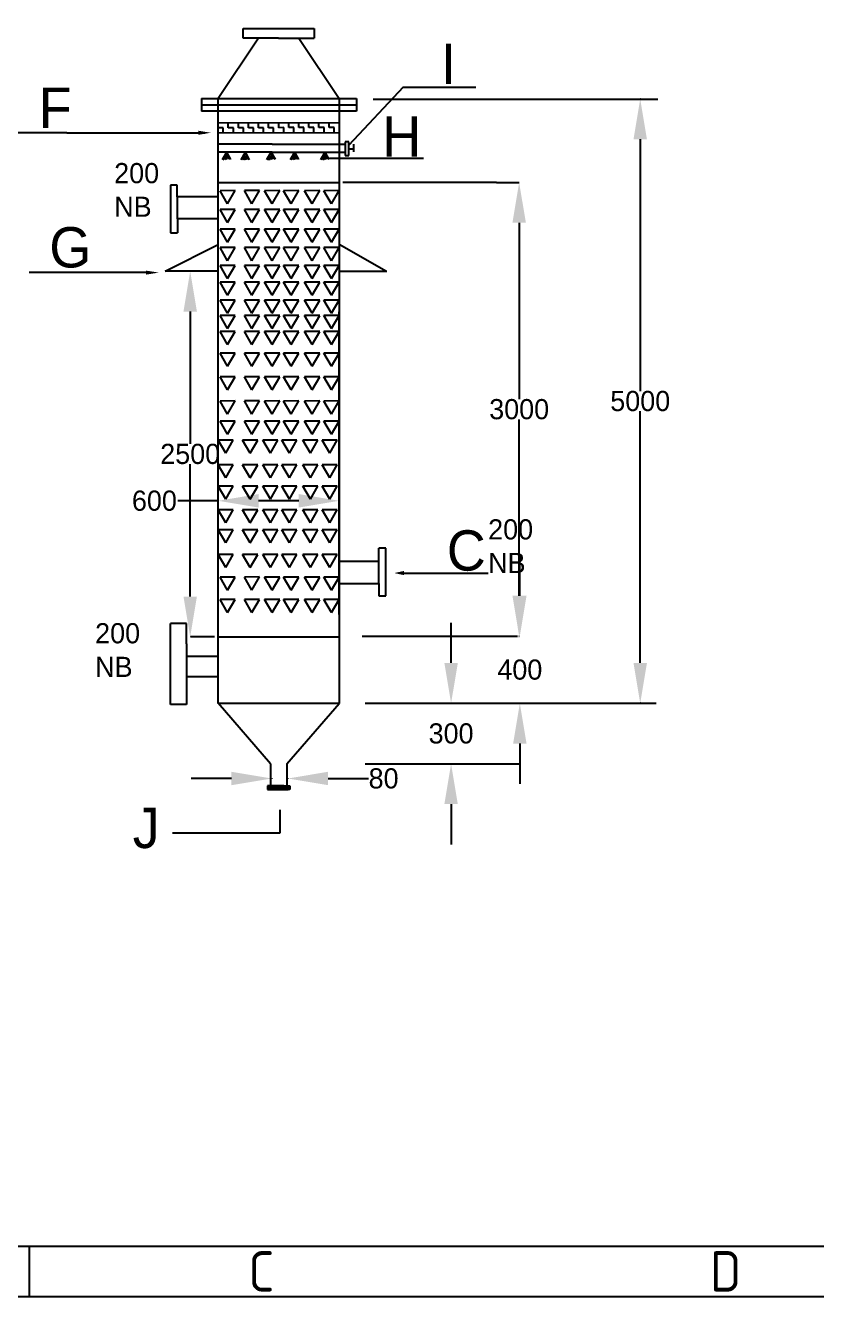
# Model space of a CAD drawing. Header units: inches. Extents: x -36349 to 130474, y -1458 to 49216.
# Drawn here: x 31808 to 35734, y 396 to 6702 of the extents above; entities that cross this region are included whole.
import ezdxf
from ezdxf.enums import TextEntityAlignment as Align

# ---------------------------------------------------------------- set-up
doc = ezdxf.new("R2010")
doc.units = ezdxf.units.IN
doc.header["$MEASUREMENT"] = 0
for name, color, linetype in [('BORDER', 7, 'Continuous'), ('EQTXT', 6, 'Continuous'), ('Layer1', 7, 'Continuous')]:
    doc.layers.add(name, color=color, linetype=linetype)
doc.styles.add('ISOCP', font='isocp.shx')
doc.dimstyles.get("Standard").update_dxf_attribs({"dimtxt": 80, "dimasz": 50, "dimexe": 0.18, "dimexo": 40, "dimgap": 0.09, "dimtad": 0, "dimtih": 1, "dimtoh": 1, "dimdec": 0, "dimzin": 0, "dimdsep": 46, "dimtxsty": 'Standard', "dimcen": 0.09, "dimclrd": 6, "dimclre": 6, "dimclrt": 5, "dimadec": 0, "dimazin": 0, "dimtfac": 1, "dimtdec": 0, "dimtofl": 0, "dimtmove": 0, "dimatfit": 3, "dimfxl": 1, "dimtolj": 1, "dimtzin": 0, "dimarcsym": 0})

# ---------------------------------------------------------------- blocks, each defined once
blk = doc.blocks.new('*D104')
at = {"layer": 'Defpoints', "color": 0, "linetype": 'ByBlock', "transparency": 16777216}
for p in [(32764.4, 4343.6), (32764.4, 4343.6), (33364.3, 4343.6)]:
    blk.add_point(p, dxfattribs=at)
at = {"layer": 'EQTXT', "color": 6, "lineweight": -2, "transparency": 16777216}
for p, q in [((32764.4, 4343.6), (32564.4, 4343.6)), ((32764.4, 4343.6), (32764.4, 4343.8)), ((33164.3, 4343.6), (32964.4, 4343.6)), ((33364.3, 4343.6), (33364.3, 4343.8))]:
    blk.add_line(p, q, dxfattribs=at)
at = {"layer": 'EQTXT', "color": 6, "linetype": 'ByBlock', "transparency": 16777216}
for points in [[(32964.4, 4376.9), (32964.4, 4310.3), (32764.4, 4343.6)], [(33164.3, 4376.9), (33164.3, 4310.3), (33364.3, 4343.6)]]:
    blk.add_solid(points, dxfattribs=at)
at = {"layer": 'EQTXT', "color": 7, "linetype": 'ByBlock', "transparency": 16777216, "insert": (32447.7, 4343.6), "char_height": 100, "attachment_point": 5}
blk.add_mtext('\\A1;600', dxfattribs=at)
blk = doc.blocks.new('*D106')
at = {"layer": 'Defpoints', "color": 0, "linetype": 'ByBlock', "transparency": 16777216}
for p in [(33769.6, 5922.9), (33769.6, 3672.3), (34257.8, 3672.3)]:
    blk.add_point(p, dxfattribs=at)
at = {"layer": 'EQTXT', "color": 6, "lineweight": -2, "transparency": 16777216}
for p, q in [((34256.8, 5922.9), (34258, 5922.9)), ((34257.8, 5722.9), (34257.8, 4847.7)), ((34257.8, 3872.3), (34257.8, 4747.5)), ((34256.8, 3672.3), (34258, 3672.3))]:
    blk.add_line(p, q, dxfattribs=at)
at = {"layer": 'EQTXT', "color": 6, "linetype": 'ByBlock', "transparency": 16777216}
for points in [[(34224.5, 5722.9), (34291.2, 5722.9), (34257.8, 5922.9)], [(34224.5, 3872.3), (34291.2, 3872.3), (34257.8, 3672.3)]]:
    blk.add_solid(points, dxfattribs=at)
at = {"layer": 'EQTXT', "color": 7, "linetype": 'ByBlock', "transparency": 16777216, "insert": (34257.8, 4797.6), "char_height": 100, "attachment_point": 5}
blk.add_mtext('\\A1;3000', dxfattribs=at)
blk = doc.blocks.new('*D110')
at = {"layer": 'Defpoints', "color": 0, "linetype": 'ByBlock', "transparency": 16777216}
for p in [(32626.1, 5482.6), (32625.3, 3668.6), (32626.1, 3668.6)]:
    blk.add_point(p, dxfattribs=at)
at = {"layer": 'EQTXT', "color": 6, "lineweight": -2, "transparency": 16777216}
for p, q in [((32625.3, 5482.6), (32625.1, 5482.6)), ((32625.3, 5282.6), (32625.3, 4625.7)), ((32625.3, 3868.6), (32625.3, 4525.5)), ((32625.3, 3668.6), (32625.1, 3668.6))]:
    blk.add_line(p, q, dxfattribs=at)
at = {"layer": 'EQTXT', "color": 6, "linetype": 'ByBlock', "transparency": 16777216}
for points in [[(32592, 5282.6), (32658.6, 5282.6), (32625.3, 5482.6)], [(32592, 3868.6), (32658.6, 3868.6), (32625.3, 3668.6)]]:
    blk.add_solid(points, dxfattribs=at)
at = {"layer": 'EQTXT', "color": 7, "linetype": 'ByBlock', "transparency": 16777216, "insert": (32625.3, 4575.6), "char_height": 100, "attachment_point": 5}
blk.add_mtext('\\A1;2500', dxfattribs=at)
blk = doc.blocks.new('*D111')
at = {"layer": 'Defpoints', "color": 0, "linetype": 'ByBlock', "transparency": 16777216}
for p in [(34249.4, 3672.3), (34249.4, 3339), (34261.2, 3339)]:
    blk.add_point(p, dxfattribs=at)
at = {"layer": 'EQTXT', "color": 6, "lineweight": -2, "transparency": 16777216}
for p, q in [((34261.2, 3872.3), (34261.2, 4072.3)), ((34261.2, 3672.3), (34261.4, 3672.3)), ((34261.2, 3339), (34261.4, 3339)), ((34261.2, 3139), (34261.2, 2939))]:
    blk.add_line(p, q, dxfattribs=at)
at = {"layer": 'EQTXT', "color": 6, "linetype": 'ByBlock', "transparency": 16777216}
for points in [[(34227.9, 3872.3), (34294.5, 3872.3), (34261.2, 3672.3)], [(34227.9, 3139), (34294.5, 3139), (34261.2, 3339)]]:
    blk.add_solid(points, dxfattribs=at)
at = {"layer": 'EQTXT', "color": 7, "linetype": 'ByBlock', "transparency": 16777216, "insert": (34261.2, 3505.6), "char_height": 100, "attachment_point": 5}
blk.add_mtext('\\A1;400', dxfattribs=at)
blk = doc.blocks.new('*D112')
at = {"layer": 'Defpoints', "color": 0, "linetype": 'ByBlock', "transparency": 16777216}
for p in [(34261.2, 3339), (33920, 3039), (34261.2, 3039)]:
    blk.add_point(p, dxfattribs=at)
at = {"layer": 'EQTXT', "color": 6, "lineweight": -2, "transparency": 16777216}
for p, q in [((33920, 3539), (33920, 3739)), ((33921, 3339), (33919.9, 3339)), ((33921, 3039), (33919.9, 3039)), ((33920, 2839), (33920, 2639))]:
    blk.add_line(p, q, dxfattribs=at)
at = {"layer": 'EQTXT', "color": 6, "linetype": 'ByBlock', "transparency": 16777216}
for points in [[(33886.7, 3539), (33953.4, 3539), (33920, 3339)], [(33886.7, 2839), (33953.4, 2839), (33920, 3039)]]:
    blk.add_solid(points, dxfattribs=at)
at = {"layer": 'EQTXT', "color": 7, "linetype": 'ByBlock', "transparency": 16777216, "insert": (33920, 3189), "char_height": 100, "attachment_point": 5}
blk.add_mtext('\\A1;300', dxfattribs=at)
blk = doc.blocks.new('*D113')
at = {"layer": 'Defpoints', "color": 0, "linetype": 'ByBlock', "transparency": 16777216}
for p in [(34945.7, 6337), (34858.6, 3339), (34945.7, 3339)]:
    blk.add_point(p, dxfattribs=at)
at = {"layer": 'EQTXT', "color": 6, "lineweight": -2, "transparency": 16777216}
for p, q in [((34859.6, 6337), (34858.4, 6337)), ((34858.6, 6137), (34858.6, 4888.1)), ((34858.6, 3539), (34858.6, 4787.9)), ((34859.6, 3339), (34858.4, 3339))]:
    blk.add_line(p, q, dxfattribs=at)
at = {"layer": 'EQTXT', "color": 6, "linetype": 'ByBlock', "transparency": 16777216}
for points in [[(34825.2, 6137), (34891.9, 6137), (34858.6, 6337)], [(34825.2, 3539), (34891.9, 3539), (34858.6, 3339)]]:
    blk.add_solid(points, dxfattribs=at)
at = {"layer": 'EQTXT', "color": 7, "linetype": 'ByBlock', "transparency": 16777216, "insert": (34858.6, 4838), "char_height": 100, "attachment_point": 5}
blk.add_mtext('\\A1;5000', dxfattribs=at)
blk = doc.blocks.new('*D117')
at = {"layer": 'Defpoints', "color": 0, "linetype": 'ByBlock', "transparency": 16777216}
for p in [(33030, 3039), (33110, 3038.7), (33110, 2965.9)]:
    blk.add_point(p, dxfattribs=at)
at = {"layer": 'EQTXT', "color": 6, "lineweight": -2, "transparency": 16777216}
for p, q in [((32830, 2965.9), (32630, 2965.9)), ((33030, 2966.9), (33030, 2965.7)), ((33110, 2966.9), (33110, 2965.7)), ((33310, 2965.9), (33510, 2965.9))]:
    blk.add_line(p, q, dxfattribs=at)
at = {"layer": 'EQTXT', "color": 6, "linetype": 'ByBlock', "transparency": 16777216}
for points in [[(32830, 2999.3), (32830, 2932.6), (33030, 2965.9)], [(33310, 2999.3), (33310, 2932.6), (33110, 2965.9)]]:
    blk.add_solid(points, dxfattribs=at)
at = {"layer": 'EQTXT', "color": 7, "linetype": 'ByBlock', "transparency": 16777216, "insert": (33585.1, 2965.9), "char_height": 100, "attachment_point": 5}
blk.add_mtext('\\A1;80', dxfattribs=at)

msp = doc.modelspace()

# ---------------------------------------------------------------- linework, layer by layer
at = {"color": 7, "linetype": 'ByBlock'}
for p, q in [((32964.3, 6638.8), (32764.3, 6338.8)), ((33064.3, 6638.8), (32964.3, 6638.8)), ((33064.3, 6638.8), (33164.3, 6638.8)), ((33164.3, 6638.8), (33364.3, 6338.8)), ((32764.4, 6288.8), (32764.3, 6338.8)), ((33364.4, 6338.8), (33364.4, 3338.8)), ((32764.4, 3338.8), (32764.4, 6288.8)), ((32764.4, 6219.2), (33364.4, 6220.3)), ((32789.5, 6194.2), (32764.5, 6194.2)), ((32789.5, 6169.2), (32789.5, 6194.2)), ((32814.5, 6194.3), (32814.4, 6219.3)), ((32839.5, 6194.3), (32814.5, 6194.3)), ((32839.5, 6169.3), (32839.5, 6194.3)), ((32864.5, 6194.4), (32864.4, 6219.4)), ((32889.5, 6194.4), (32864.5, 6194.4)), ((32889.5, 6169.4), (32889.5, 6194.4)), ((32914.5, 6194.5), (32914.4, 6219.5)), ((32939.5, 6194.5), (32914.5, 6194.5)), ((32939.5, 6169.5), (32939.5, 6194.5)), ((32964.5, 6194.5), (32964.4, 6219.5)), ((32989.5, 6194.6), (32964.5, 6194.5)), ((32989.5, 6169.6), (32989.5, 6194.6)), ((33014.5, 6194.6), (33014.4, 6219.6)), ((33039.5, 6194.7), (33014.5, 6194.6)), ((33039.5, 6169.7), (33039.5, 6194.7)), ((33064.5, 6194.7), (33064.4, 6219.7)), ((33089.5, 6194.8), (33064.5, 6194.7)), ((33089.5, 6169.8), (33089.5, 6194.8)), ((33114.5, 6194.8), (33114.4, 6219.8)), ((33139.5, 6194.9), (33114.5, 6194.8)), ((33139.5, 6169.9), (33139.5, 6194.9)), ((33164.5, 6194.9), (33164.4, 6219.9)), ((33189.5, 6195), (33164.5, 6194.9)), ((33189.5, 6170), (33189.5, 6195)), ((33214.5, 6195), (33214.4, 6220)), ((33239.5, 6195), (33214.5, 6195)), ((33239.5, 6170), (33239.5, 6195)), ((33264.5, 6195.1), (33264.4, 6220.1)), ((33289.5, 6195.1), (33264.5, 6195.1)), ((33289.5, 6170.1), (33289.5, 6195.1)), ((33314.5, 6195.2), (33314.4, 6220.2)), ((33339.5, 6195.2), (33314.5, 6195.2)), ((33339.5, 6170.2), (33339.5, 6195.2)), ((33364.4, 6204.6), (33364.4, 6204.6)), ((32764.5, 6169.2), (33364.5, 6170.3)), ((33412.8, 6123.9), (33394.8, 6123.9)), ((33394.8, 6123.9), (33394.8, 6112.5)), ((33412.8, 6057.4), (33412.8, 6123.9)), ((33032.8, 6112.5), (33394.8, 6112.5)), ((33032.8, 6073.5), (33394.1, 6073.5)), ((33394.8, 6112.5), (33394.8, 6057.4)), ((33394.8, 6057.4), (33412.8, 6057.4)), ((33412.8, 6090.6), (33435, 6090.6)), ((33435, 6112.8), (33435, 6075.4)), ((32848.4, 5882.3), (32773.4, 5882.1)), ((32931.7, 5817.4), (32969.1, 5882.4)), ((33069.7, 5882.3), (32994.7, 5882.1)), ((33032.3, 5817.2), (33069.7, 5882.3)), ((33268.2, 5882.3), (33193.2, 5882.1)), ((33230.8, 5817.2), (33268.2, 5882.3)), ((33326.9, 5817.2), (33364.3, 5882.3)), ((32848.4, 5789), (32773.4, 5788.9)), ((32931.7, 5724.1), (32969.1, 5789.1)), ((33069.7, 5789), (32994.7, 5788.9)), ((33032.3, 5724), (33069.7, 5789)), ((33268.2, 5789), (33193.2, 5788.9)), ((33230.8, 5724), (33268.2, 5789)), ((33326.9, 5724), (33364.3, 5789)), ((32848.4, 5691.6), (32773.4, 5691.4)), ((32931.7, 5626.7), (32969.1, 5691.7)), ((33069.7, 5691.6), (32994.7, 5691.4)), ((33032.3, 5626.5), (33069.7, 5691.6)), ((33268.2, 5691.6), (33193.2, 5691.4)), ((33230.8, 5626.5), (33268.2, 5691.6)), ((33326.9, 5626.5), (33364.3, 5691.6)), ((32848.4, 5599.7), (32773.4, 5599.6)), ((32931.7, 5534.8), (32969.1, 5599.8)), ((33069.7, 5599.7), (32994.7, 5599.6)), ((33032.3, 5534.7), (33069.7, 5599.7)), ((33268.2, 5599.7), (33193.2, 5599.6)), ((33230.8, 5534.7), (33268.2, 5599.7)), ((33326.9, 5534.7), (33364.3, 5599.7)), ((32848.4, 5511.6), (32773.4, 5511.4)), ((32931.7, 5446.7), (32969.1, 5511.7)), ((33069.7, 5511.6), (32994.7, 5511.4)), ((33032.3, 5446.5), (33069.7, 5511.6)), ((33268.2, 5511.6), (33193.2, 5511.4)), ((33230.8, 5446.5), (33268.2, 5511.6)), ((33326.9, 5446.5), (33364.3, 5511.6)), ((32848.4, 5428.3), (32773.4, 5428.1)), ((32931.7, 5363.4), (32969.1, 5428.4)), ((33069.7, 5428.3), (32994.7, 5428.1)), ((33032.3, 5363.2), (33069.7, 5428.3)), ((33268.2, 5428.3), (33193.2, 5428.1)), ((33230.8, 5363.2), (33268.2, 5428.3)), ((33326.9, 5363.2), (33364.3, 5428.3)), ((32848.4, 5339), (32773.4, 5338.8)), ((32931.7, 5274.1), (32969.1, 5339.1)), ((33069.7, 5339), (32994.7, 5338.8)), ((33032.3, 5273.9), (33069.7, 5339)), ((33268.2, 5339), (33193.2, 5338.8)), ((33230.8, 5273.9), (33268.2, 5339)), ((33326.9, 5273.9), (33364.3, 5339)), ((32848.4, 5263.5), (32773.4, 5263.3)), ((32931.7, 5198.6), (32969.1, 5263.6)), ((33069.7, 5263.5), (32994.7, 5263.3)), ((33032.3, 5198.5), (33069.7, 5263.5)), ((33268.2, 5263.5), (33193.2, 5263.3)), ((33230.8, 5198.5), (33268.2, 5263.5)), ((33326.9, 5198.5), (33364.3, 5263.5)), ((33364.3, 3780.3), (33364.3, 5280.3)), ((32848.4, 5183.8), (32773.4, 5183.7)), ((32931.7, 5118.9), (32969.1, 5183.9)), ((33069.7, 5183.8), (32994.7, 5183.7)), ((33032.3, 5118.8), (33069.7, 5183.8)), ((33268.2, 5183.8), (33193.2, 5183.7)), ((33230.8, 5118.8), (33268.2, 5183.8)), ((33326.9, 5118.8), (33364.3, 5183.8)), ((33364.3, 5147.2), (33364.3, 3647.2)), ((32848.4, 5076.4), (32773.4, 5076.3)), ((33069.7, 5076.4), (32994.7, 5076.3)), ((33032.3, 5011.4), (33069.7, 5076.4)), ((33126.6, 5011.4), (33089, 5076.3)), ((33268.2, 5076.4), (33193.2, 5076.3)), ((33230.8, 5011.4), (33268.2, 5076.4)), ((33364.3, 5076.4), (33289.3, 5076.3)), ((32848.4, 4958.6), (32773.4, 4958.4)), ((32811, 4893.5), (32773.4, 4958.4)), ((32811, 4893.5), (32848.4, 4958.6)), ((32969.1, 4958.7), (32894.1, 4958.6)), ((32931.7, 4893.7), (32894.1, 4958.6)), ((32931.7, 4893.7), (32969.1, 4958.7)), ((33069.7, 4958.6), (32994.7, 4958.4)), ((33032.3, 4893.5), (32994.7, 4958.4)), ((33032.3, 4893.5), (33069.7, 4958.6)), ((33164, 4958.6), (33089, 4958.4)), ((33126.6, 4893.5), (33089, 4958.4)), ((33126.6, 4893.5), (33164, 4958.6)), ((33268.2, 4958.6), (33193.2, 4958.4)), ((33230.8, 4893.5), (33193.2, 4958.4)), ((33230.8, 4893.5), (33268.2, 4958.6)), ((33364.3, 4958.6), (33289.3, 4958.4)), ((33326.9, 4893.5), (33289.3, 4958.4)), ((33326.9, 4893.5), (33364.3, 4958.6)), ((32848.4, 4838.8), (32773.4, 4838.7)), ((32848.4, 4739), (32773.4, 4738.8)), ((32839.4, 4644.7), (32764.4, 4644.6)), ((32802, 4579.7), (32764.4, 4644.6)), ((32802, 4579.7), (32839.4, 4644.7)), ((32960.2, 4644.9), (32885.2, 4644.7)), ((32922.8, 4579.8), (32885.2, 4644.7)), ((32922.8, 4579.8), (32960.2, 4644.9)), ((33060.8, 4644.7), (32985.8, 4644.6)), ((33023.4, 4579.7), (32985.8, 4644.6)), ((33023.4, 4579.7), (33060.8, 4644.7)), ((33155.1, 4644.7), (33080.1, 4644.6)), ((33117.7, 4579.7), (33080.1, 4644.6)), ((33117.7, 4579.7), (33155.1, 4644.7)), ((33259.3, 4644.7), (33184.3, 4644.6)), ((33221.9, 4579.7), (33184.3, 4644.6)), ((33221.9, 4579.7), (33259.3, 4644.7)), ((33355.4, 4644.7), (33280.4, 4644.6)), ((33318, 4579.7), (33280.4, 4644.6)), ((33318, 4579.7), (33355.4, 4644.7)), ((32839.4, 4522.3), (32764.4, 4522.2)), ((32802, 4457.3), (32764.4, 4522.2)), ((32802, 4457.3), (32839.4, 4522.3)), ((32960.2, 4522.4), (32885.2, 4522.3)), ((32922.8, 4457.4), (32885.2, 4522.3)), ((32922.8, 4457.4), (32960.2, 4522.4)), ((33060.8, 4522.3), (32985.8, 4522.2)), ((33023.4, 4457.3), (32985.8, 4522.2)), ((33023.4, 4457.3), (33060.8, 4522.3)), ((33155.1, 4522.3), (33080.1, 4522.2)), ((33117.7, 4457.3), (33080.1, 4522.2)), ((33117.7, 4457.3), (33155.1, 4522.3)), ((33259.3, 4522.3), (33184.3, 4522.2)), ((33221.9, 4457.3), (33184.3, 4522.2)), ((33221.9, 4457.3), (33259.3, 4522.3)), ((33355.4, 4522.3), (33280.4, 4522.2)), ((33318, 4457.3), (33280.4, 4522.2)), ((33318, 4457.3), (33355.4, 4522.3)), ((32839.4, 4416.7), (32764.4, 4416.6)), ((32802, 4351.7), (32764.4, 4416.6)), ((32802, 4351.7), (32839.4, 4416.7)), ((32960.2, 4416.9), (32885.2, 4416.7)), ((32922.8, 4351.9), (32885.2, 4416.7)), ((32922.8, 4351.9), (32960.2, 4416.9)), ((33060.8, 4416.7), (32985.8, 4416.6)), ((33023.4, 4351.7), (32985.8, 4416.6)), ((33023.4, 4351.7), (33060.8, 4416.7)), ((33155.1, 4416.7), (33080.1, 4416.6)), ((33117.7, 4351.7), (33080.1, 4416.6)), ((33117.7, 4351.7), (33155.1, 4416.7)), ((33259.3, 4416.7), (33184.3, 4416.6)), ((33221.9, 4351.7), (33184.3, 4416.6)), ((33221.9, 4351.7), (33259.3, 4416.7)), ((33355.4, 4416.7), (33280.4, 4416.6)), ((33318, 4351.7), (33280.4, 4416.6)), ((33318, 4351.7), (33355.4, 4416.7)), ((32839.4, 4299.2), (32764.4, 4299.1)), ((32802, 4234.2), (32764.4, 4299.1)), ((32802, 4234.2), (32839.4, 4299.2)), ((32960.2, 4299.3), (32885.2, 4299.2)), ((32922.8, 4234.3), (32885.2, 4299.2)), ((32922.8, 4234.3), (32960.2, 4299.3)), ((33060.8, 4299.2), (32985.8, 4299.1)), ((33023.4, 4234.2), (32985.8, 4299.1)), ((33023.4, 4234.2), (33060.8, 4299.2)), ((33155.1, 4299.2), (33080.1, 4299.1)), ((33117.7, 4234.2), (33080.1, 4299.1)), ((33117.7, 4234.2), (33155.1, 4299.2)), ((33259.3, 4299.2), (33184.3, 4299.1)), ((33221.9, 4234.2), (33184.3, 4299.1)), ((33221.9, 4234.2), (33259.3, 4299.2)), ((33355.4, 4299.2), (33280.4, 4299.1)), ((33318, 4234.2), (33280.4, 4299.1)), ((33318, 4234.2), (33355.4, 4299.2)), ((32839.4, 4199.5), (32764.4, 4199.4)), ((32802, 4134.5), (32764.4, 4199.4)), ((32802, 4134.5), (32839.4, 4199.5)), ((32960.2, 4199.7), (32885.2, 4199.5)), ((32922.8, 4134.6), (32885.2, 4199.5)), ((32922.8, 4134.6), (32960.2, 4199.7)), ((33060.8, 4199.5), (32985.8, 4199.4)), ((33023.4, 4134.5), (32985.8, 4199.4)), ((33023.4, 4134.5), (33060.8, 4199.5)), ((33155.1, 4199.5), (33080.1, 4199.4)), ((33117.7, 4134.5), (33080.1, 4199.4)), ((33117.7, 4134.5), (33155.1, 4199.5)), ((33259.3, 4199.5), (33184.3, 4199.4)), ((33221.9, 4134.5), (33184.3, 4199.4)), ((33221.9, 4134.5), (33259.3, 4199.5)), ((33355.4, 4199.5), (33280.4, 4199.4)), ((33318, 4134.5), (33280.4, 4199.4)), ((33318, 4134.5), (33355.4, 4199.5)), ((32839.4, 4077.7), (32764.4, 4077.6)), ((32802, 4012.7), (32764.4, 4077.6)), ((32802, 4012.7), (32839.4, 4077.7)), ((32960.2, 4077.8), (32885.2, 4077.7)), ((32922.8, 4012.8), (32885.2, 4077.7)), ((32922.8, 4012.8), (32960.2, 4077.8)), ((33060.8, 4077.7), (32985.8, 4077.6)), ((33023.4, 4012.7), (32985.8, 4077.6)), ((33023.4, 4012.7), (33060.8, 4077.7)), ((33155.1, 4077.7), (33080.1, 4077.6)), ((33117.7, 4012.7), (33080.1, 4077.6)), ((33117.7, 4012.7), (33155.1, 4077.7)), ((33259.3, 4077.7), (33184.3, 4077.6)), ((33221.9, 4012.7), (33184.3, 4077.6)), ((33221.9, 4012.7), (33259.3, 4077.7)), ((33355.4, 4077.7), (33280.4, 4077.6)), ((33318, 4012.7), (33280.4, 4077.6)), ((33318, 4012.7), (33355.4, 4077.7)), ((32848.4, 3965.5), (32773.4, 3965.3)), ((32848.4, 3854.5), (32773.4, 3854.4)), ((33364.3, 3338.8), (32764.4, 3338.8))]:
    msp.add_line(p, q, dxfattribs=at)
for p, q in [((32785.6, 6036.5), (32806.4, 6073.6)), ((32797.1, 6050), (32799.7, 6054.8)), ((32799.8, 6056), (32802.3, 6060.8)), ((32802.8, 6054.1), (32805.4, 6058.9)), ((32803.7, 6062), (32806.3, 6066.8)), ((32827.2, 6036.5), (32806.4, 6073.6)), ((32811.1, 6062), (32808, 6066.8)), ((32811.4, 6053.3), (32808.3, 6058.1)), ((32813.7, 6053.3), (32810.6, 6058.1)), ((32815.1, 6055.4), (32812, 6060.2)), ((32878.4, 6035.4), (32899.2, 6072.5)), ((32892.6, 6054.9), (32895.1, 6059.7)), ((32895.6, 6053), (32898.2, 6057.8)), ((32896.5, 6060.9), (32899.1, 6065.7)), ((32920, 6035.4), (32899.2, 6072.5)), ((32903.9, 6060.9), (32900.8, 6065.7)), ((32904.2, 6052.2), (32901.1, 6057)), ((32906.5, 6052.2), (32903.4, 6057)), ((32907.9, 6054.3), (32904.8, 6059.1)), ((33006.4, 6036.5), (33027.2, 6073.6)), ((33017.9, 6050), (33020.4, 6054.8)), ((33020.5, 6056), (33023.1, 6060.8)), ((33023.6, 6054.1), (33026.1, 6058.9)), ((33024.5, 6062), (33027.1, 6066.8)), ((33048, 6036.5), (33027.2, 6073.6)), ((33031.9, 6062), (33028.8, 6066.8)), ((33032.2, 6053.3), (33029.1, 6058.1)), ((33034.5, 6053.3), (33031.4, 6058.1)), ((33035.9, 6055.4), (33032.8, 6060.2)), ((33123.3, 6036.5), (33144.1, 6073.6)), ((33134.8, 6050), (33137.4, 6054.8)), ((33137.5, 6056), (33140.1, 6060.8)), ((33140.5, 6054.1), (33143.1, 6058.9)), ((33141.4, 6062), (33144, 6066.8)), ((33165, 6036.5), (33144.1, 6073.6)), ((33148.8, 6062), (33145.7, 6066.8)), ((33149.1, 6053.3), (33146, 6058.1)), ((33151.4, 6053.3), (33148.3, 6058.1)), ((33152.9, 6055.4), (33149.8, 6060.2)), ((33274.1, 6036.5), (33295, 6073.6)), ((33285.6, 6050), (33288.2, 6054.8)), ((33288.3, 6056), (33290.9, 6060.8)), ((33291.3, 6054.1), (33293.9, 6058.9)), ((33292.3, 6062), (33294.8, 6066.8)), ((33315.8, 6036.5), (33295, 6073.6)), ((33299.6, 6062), (33296.5, 6066.8)), ((33299.9, 6053.3), (33296.8, 6058.1)), ((33302.3, 6053.3), (33299.2, 6058.1)), ((33303.7, 6055.4), (33300.6, 6060.2)), ((32788.1, 6035.9), (32790.7, 6040.7)), ((32792.8, 6043.3), (32795.3, 6048.1)), ((32794.5, 6038.4), (32797.1, 6043.2)), ((32796.6, 6035.9), (32799.2, 6040.7)), ((32799.5, 6047.8), (32802.1, 6052.6)), ((32799.5, 6041.3), (32802.1, 6046.1)), ((32800.6, 6038.4), (32803.2, 6043.2)), ((32803, 6047.8), (32805.6, 6052.6)), ((32803.7, 6044), (32806.3, 6048.8)), ((32803.7, 6038.4), (32806.3, 6043.2)), ((32812.9, 6038.4), (32809.8, 6043.2)), ((32813.7, 6045), (32810.6, 6049.7)), ((32815.1, 6047.4), (32812, 6052.2)), ((32817.4, 6038.4), (32814.3, 6043.2)), ((32819.5, 6040.1), (32816.4, 6044.9)), ((32820.2, 6045.8), (32817.1, 6050.6)), ((32824.3, 6039.1), (32821.2, 6043.9)), ((32880.9, 6034.8), (32883.5, 6039.6)), ((32885.6, 6042.2), (32888.2, 6047)), ((32887.3, 6037.3), (32889.9, 6042.1)), ((32889.4, 6034.8), (32892, 6039.6)), ((32889.9, 6048.9), (32892.5, 6053.7)), ((32892.3, 6046.7), (32894.9, 6051.5)), ((32892.3, 6040.2), (32894.9, 6045)), ((32893.4, 6037.3), (32896, 6042.1)), ((32895.8, 6046.7), (32898.4, 6051.5)), ((32896.5, 6042.9), (32899.1, 6047.7)), ((32896.5, 6037.3), (32899.1, 6042.1)), ((32905.7, 6037.3), (32902.6, 6042.1)), ((32906.5, 6043.8), (32903.4, 6048.6)), ((32907.9, 6046.3), (32904.8, 6051.1)), ((32910.2, 6037.3), (32907.1, 6042.1)), ((32912.3, 6039), (32909.2, 6043.8)), ((32913, 6044.7), (32909.9, 6049.5)), ((32917.1, 6038), (32914, 6042.8)), ((33008.9, 6035.9), (33011.5, 6040.7)), ((33013.6, 6043.3), (33016.1, 6048.1)), ((33015.3, 6038.4), (33017.9, 6043.2)), ((33017.4, 6035.9), (33020, 6040.7)), ((33020.3, 6047.8), (33022.9, 6052.6)), ((33020.3, 6041.3), (33022.9, 6046.1)), ((33021.4, 6038.4), (33024, 6043.2)), ((33023.8, 6047.8), (33026.4, 6052.6)), ((33024.5, 6044), (33027.1, 6048.8)), ((33024.5, 6038.4), (33027.1, 6043.2)), ((33033.6, 6038.4), (33030.5, 6043.2)), ((33034.5, 6045), (33031.4, 6049.7)), ((33035.9, 6047.4), (33032.8, 6052.2)), ((33038.2, 6038.4), (33035.1, 6043.2)), ((33040.3, 6040.1), (33037.2, 6044.9)), ((33040.9, 6045.8), (33037.8, 6050.6)), ((33045.1, 6039.1), (33042, 6043.9)), ((33125.9, 6035.9), (33128.4, 6040.7)), ((33130.5, 6043.3), (33133.1, 6048.1)), ((33132.2, 6038.4), (33134.8, 6043.2)), ((33134.4, 6035.9), (33136.9, 6040.7)), ((33137.2, 6047.8), (33139.8, 6052.6)), ((33137.2, 6041.3), (33139.8, 6046.1)), ((33138.4, 6038.4), (33140.9, 6043.2)), ((33140.8, 6047.8), (33143.3, 6052.6)), ((33141.4, 6044), (33144, 6048.8)), ((33141.4, 6038.4), (33144, 6043.2)), ((33150.6, 6038.4), (33147.5, 6043.2)), ((33151.4, 6045), (33148.3, 6049.7)), ((33152.8, 6047.4), (33149.7, 6052.2)), ((33155.1, 6038.4), (33152, 6043.2)), ((33157.3, 6040.1), (33154.2, 6044.9)), ((33157.9, 6045.8), (33154.8, 6050.6)), ((33162, 6039.1), (33158.9, 6043.9)), ((33276.7, 6035.9), (33279.3, 6040.7)), ((33281.3, 6043.3), (33283.9, 6048.1)), ((33283, 6038.4), (33285.6, 6043.2)), ((33285.2, 6035.9), (33287.8, 6040.7)), ((33288.1, 6047.8), (33290.6, 6052.6)), ((33288.1, 6041.3), (33290.6, 6046.1)), ((33289.2, 6038.4), (33291.8, 6043.2)), ((33291.6, 6047.8), (33294.2, 6052.6)), ((33292.3, 6044), (33294.8, 6048.8)), ((33292.3, 6038.4), (33294.8, 6043.2)), ((33301.4, 6038.4), (33298.3, 6043.2)), ((33302.3, 6045), (33299.2, 6049.7)), ((33303.6, 6047.4), (33300.5, 6052.2)), ((33306, 6038.4), (33302.9, 6043.2)), ((33308.1, 6040.1), (33305, 6044.9)), ((33308.7, 6045.8), (33305.6, 6050.6)), ((33312.8, 6039.1), (33309.7, 6043.9))]:
    msp.add_line(p, q)
at = {"layer": 'BORDER', "color": 0}
msp.add_line((31826, 646.2), (31826, 395.7), dxfattribs=at)
for points in [[(41319.5, 395.7), (41319.5, 10415.2), (26941.5, 10415.2), (26941.5, 395.7)], [(41069, 646.2), (41069, 10164.7), (27192, 10164.7), (27192, 646.2)]]:
    msp.add_lwpolyline(points, close=True, dxfattribs=at)
at = {"layer": 'EQTXT', "color": 7, "linetype": 'ByBlock'}
for p, q in [((32888.2, 6638.8), (32888.2, 6686.5)), ((32888.2, 6686.5), (33240.6, 6686.5)), ((33240.6, 6686.5), (33240.6, 6638.8)), ((32964.3, 6638.8), (32888.2, 6638.8)), ((33164.3, 6638.8), (33240.6, 6638.8)), ((33682.7, 6394.9), (33412.8, 6108.2)), ((33682.7, 6394.9), (34043.2, 6394.9)), ((32681.3, 6338.8), (33451, 6338.8)), ((32681.3, 6338.8), (32681.3, 6277.4)), ((32681.9, 6308.1), (33451, 6308.1)), ((33364.4, 6338.8), (33364.4, 6277.4)), ((33451, 6338.8), (33451, 6277.4)), ((33533.9, 6337), (34945.7, 6337)), ((33451, 6277.4), (32681.9, 6277.4)), ((32012.4, 6169.5), (31568.1, 6169.5)), ((32012.4, 6169.5), (32697.3, 6169.5)), ((33032.8, 6112.5), (32764.4, 6112.5)), ((33032.8, 6073.5), (32764.4, 6073.5)), ((33316.9, 6043.8), (33782.7, 6043.8)), ((32561.3, 5909.4), (32527.3, 5909.4)), ((32527.3, 5909.4), (32527.3, 5672.3)), ((32561.3, 5851.1), (32561.3, 5909.4)), ((32764.4, 5922.7), (33364.4, 5922.7)), ((34145.7, 5922.9), (33383.4, 5922.9)), ((34145.7, 5922.9), (34258, 5922.9)), ((32764.4, 5851.1), (32561.3, 5851.1)), ((32561.3, 5851.1), (32561.3, 5742.1)), ((32764.4, 5742.1), (32562.9, 5742.1)), ((32562.9, 5742.1), (32562.9, 5672.9)), ((32501.4, 5482.6), (32764.4, 5614.6)), ((32527.3, 5672.3), (32562.9, 5672.3)), ((33364.3, 5616.5), (33600.1, 5482.6)), ((32405.5, 5475.7), (31826.4, 5475.7)), ((32764.4, 5482.6), (32501.4, 5482.6)), ((33364.3, 5482.6), (33600.9, 5482.6)), ((33596.2, 4108), (33562.2, 4108)), ((33562.2, 4105.4), (33562.2, 4108)), ((33562.2, 4042.3), (33562.2, 4105.4)), ((33596.2, 3871.5), (33596.2, 4108)), ((33562.2, 4042.3), (33364.4, 4042.3)), ((33562.2, 3933.3), (33562.2, 4042.3)), ((33684.6, 3985.2), (34101.8, 3985.2)), ((33686.7, 3985.2), (34103.9, 3985.2)), ((33364.4, 3933.3), (33562.2, 3933.3)), ((33562.2, 3933.3), (33562.2, 3871.5)), ((33562.2, 3871.5), (33596.2, 3871.5)), ((32527, 3332.8), (32527, 3734.7)), ((32607.5, 3734.7), (32527, 3734.7)), ((32607.5, 3634.8), (32607.5, 3734.7)), ((32746.5, 3668.6), (32626.1, 3668.6)), ((32764.4, 3669), (33364.3, 3669)), ((33478.8, 3672.3), (34243.9, 3672.3)), ((33484.3, 3672.3), (34249.4, 3672.3)), ((32607.5, 3634.8), (32607.5, 3434.8)), ((32764.4, 3570.6), (32607.5, 3570.6)), ((32764.4, 3469.9), (32607.5, 3469.9)), ((32607.5, 3434.8), (32607.5, 3332.8)), ((32607.5, 3332.8), (32527, 3332.8)), ((33024.4, 3039), (32764.3, 3338.9)), ((33104.4, 3039), (33364.3, 3338.8)), ((33493.6, 3339), (34261.2, 3339)), ((34261.2, 3339), (34937.1, 3339)), ((33024.4, 3039), (33024.4, 2928.8)), ((33104.4, 3039), (33104.4, 2928.8)), ((33493.6, 3039), (34261.2, 3039)), ((33017.5, 2928.8), (33009.2, 2928.8)), ((33009.2, 2928.8), (33009.2, 2911.3)), ((33017.5, 2920), (33009.2, 2920.1)), ((33009.2, 2911.3), (33017.5, 2911.2)), ((33039.4, 2928.8), (33017.5, 2928.8)), ((33119.9, 2920), (33017.5, 2920)), ((33017.5, 2911.2), (33110.7, 2911.2)), ((33089.4, 2928.8), (33039.4, 2928.8)), ((33089.4, 2928.8), (33110.4, 2928.8)), ((33110.4, 2928.8), (33119.9, 2928.8)), ((33119.9, 2911.2), (33110.7, 2911.2)), ((33119.9, 2928.8), (33119.9, 2911.2)), ((33071.1, 2695.6), (33071.1, 2810.7)), ((32537.4, 2695.6), (33071.1, 2695.6))]:
    msp.add_line(p, q, dxfattribs=at)
for points in [[(32666.4, 6169.5, 20, 0, 0), (32728.2, 6169.5, 0, 0, 0)], [(32405.5, 5475.7, 20, 0, 0), (32470, 5475.7, 0, 0, 0)], [(33684.6, 3985.2, 20, 0, 0), (33638.1, 3985.2, 0, 0, 0)], [(33686.7, 3985.2, 20, 0, 0), (33640.2, 3985.2, 0, 0, 0)]]:
    msp.add_lwpolyline(points, format="xyseb", dxfattribs=at)
at = {"layer": 'Layer1', "color": 7, "linetype": 'ByBlock'}
for p, q in [((32811, 5817.2), (32773.4, 5882.1)), ((32811, 5817.2), (32848.4, 5882.3)), ((32969.1, 5882.4), (32894.1, 5882.3)), ((32931.7, 5817.4), (32894.1, 5882.3)), ((33032.3, 5817.2), (32994.7, 5882.1)), ((33164, 5882.3), (33089, 5882.1)), ((33126.6, 5817.2), (33089, 5882.1)), ((33126.6, 5817.2), (33164, 5882.3)), ((33230.8, 5817.2), (33193.2, 5882.1)), ((33364.3, 5882.3), (33289.3, 5882.1)), ((33326.9, 5817.2), (33289.3, 5882.1)), ((32811, 5724), (32773.4, 5788.9)), ((32811, 5724), (32848.4, 5789)), ((32969.1, 5789.1), (32894.1, 5789)), ((32931.7, 5724.1), (32894.1, 5789)), ((33032.3, 5724), (32994.7, 5788.9)), ((33164, 5789), (33089, 5788.9)), ((33126.6, 5724), (33089, 5788.9)), ((33126.6, 5724), (33164, 5789)), ((33230.8, 5724), (33193.2, 5788.9)), ((33364.3, 5789), (33289.3, 5788.9)), ((33326.9, 5724), (33289.3, 5788.9)), ((32811, 5626.5), (32773.4, 5691.4)), ((32811, 5626.5), (32848.4, 5691.6)), ((32969.1, 5691.7), (32894.1, 5691.6)), ((32931.7, 5626.7), (32894.1, 5691.6)), ((33032.3, 5626.5), (32994.7, 5691.4)), ((33164, 5691.6), (33089, 5691.4)), ((33126.6, 5626.5), (33089, 5691.4)), ((33126.6, 5626.5), (33164, 5691.6)), ((33230.8, 5626.5), (33193.2, 5691.4)), ((33364.3, 5691.6), (33289.3, 5691.4)), ((33326.9, 5626.5), (33289.3, 5691.4)), ((32811, 5534.7), (32773.4, 5599.6)), ((32811, 5534.7), (32848.4, 5599.7)), ((32969.1, 5599.8), (32894.1, 5599.7)), ((32931.7, 5534.8), (32894.1, 5599.7)), ((33032.3, 5534.7), (32994.7, 5599.6)), ((33164, 5599.7), (33089, 5599.6)), ((33126.6, 5534.7), (33089, 5599.6)), ((33126.6, 5534.7), (33164, 5599.7)), ((33230.8, 5534.7), (33193.2, 5599.6)), ((33364.3, 5599.7), (33289.3, 5599.6)), ((33326.9, 5534.7), (33289.3, 5599.6)), ((32811, 5446.5), (32773.4, 5511.4)), ((32811, 5446.5), (32848.4, 5511.6)), ((32969.1, 5511.7), (32894.1, 5511.6)), ((32931.7, 5446.7), (32894.1, 5511.6)), ((33032.3, 5446.5), (32994.7, 5511.4)), ((33164, 5511.6), (33089, 5511.4)), ((33126.6, 5446.5), (33089, 5511.4)), ((33126.6, 5446.5), (33164, 5511.6)), ((33230.8, 5446.5), (33193.2, 5511.4)), ((33364.3, 5511.6), (33289.3, 5511.4)), ((33326.9, 5446.5), (33289.3, 5511.4)), ((32811, 5363.2), (32773.4, 5428.1)), ((32811, 5363.2), (32848.4, 5428.3)), ((32969.1, 5428.4), (32894.1, 5428.3)), ((32931.7, 5363.4), (32894.1, 5428.3)), ((33032.3, 5363.2), (32994.7, 5428.1)), ((33164, 5428.3), (33089, 5428.1)), ((33126.6, 5363.2), (33089, 5428.1)), ((33126.6, 5363.2), (33164, 5428.3)), ((33230.8, 5363.2), (33193.2, 5428.1)), ((33364.3, 5428.3), (33289.3, 5428.1)), ((33326.9, 5363.2), (33289.3, 5428.1)), ((32811, 5273.9), (32773.4, 5338.8)), ((32811, 5273.9), (32848.4, 5339)), ((32969.1, 5339.1), (32894.1, 5339)), ((32931.7, 5274.1), (32894.1, 5339)), ((33032.3, 5273.9), (32994.7, 5338.8)), ((33164, 5339), (33089, 5338.8)), ((33126.6, 5273.9), (33089, 5338.8)), ((33126.6, 5273.9), (33164, 5339)), ((33230.8, 5273.9), (33193.2, 5338.8)), ((33364.3, 5339), (33289.3, 5338.8)), ((33326.9, 5273.9), (33289.3, 5338.8)), ((32811, 5198.5), (32773.4, 5263.3)), ((32811, 5198.5), (32848.4, 5263.5)), ((32969.1, 5263.6), (32894.1, 5263.5)), ((32931.7, 5198.6), (32894.1, 5263.5)), ((33032.3, 5198.5), (32994.7, 5263.3)), ((33164, 5263.5), (33089, 5263.3)), ((33126.6, 5198.5), (33089, 5263.3)), ((33126.6, 5198.5), (33164, 5263.5)), ((33230.8, 5198.5), (33193.2, 5263.3)), ((33364.3, 5263.5), (33289.3, 5263.3)), ((33326.9, 5198.5), (33289.3, 5263.3)), ((32811, 5118.8), (32773.4, 5183.7)), ((32811, 5118.8), (32848.4, 5183.8)), ((32969.1, 5183.9), (32894.1, 5183.8)), ((32931.7, 5118.9), (32894.1, 5183.8)), ((33032.3, 5118.8), (32994.7, 5183.7)), ((33164, 5183.8), (33089, 5183.7)), ((33126.6, 5118.8), (33089, 5183.7)), ((33126.6, 5118.8), (33164, 5183.8)), ((33230.8, 5118.8), (33193.2, 5183.7)), ((33364.3, 5183.8), (33289.3, 5183.7)), ((33326.9, 5118.8), (33289.3, 5183.7)), ((32811, 5011.4), (32773.4, 5076.3)), ((32811, 5011.4), (32848.4, 5076.4)), ((32969.1, 5076.6), (32894.1, 5076.4)), ((32931.7, 5011.5), (32894.1, 5076.4)), ((32931.7, 5011.5), (32969.1, 5076.6)), ((33032.3, 5011.4), (32994.7, 5076.3)), ((33164, 5076.4), (33089, 5076.3)), ((33126.6, 5011.4), (33164, 5076.4)), ((33230.8, 5011.4), (33193.2, 5076.3)), ((33326.9, 5011.4), (33289.3, 5076.3)), ((33326.9, 5011.4), (33364.3, 5076.4)), ((32811, 4773.8), (32773.4, 4838.7)), ((32811, 4773.8), (32848.4, 4838.8)), ((32969.1, 4838.9), (32894.1, 4838.8)), ((32931.7, 4773.9), (32894.1, 4838.8)), ((32931.7, 4773.9), (32969.1, 4838.9)), ((33069.7, 4838.8), (32994.7, 4838.7)), ((33032.3, 4773.8), (32994.7, 4838.7)), ((33032.3, 4773.8), (33069.7, 4838.8)), ((33164, 4838.8), (33089, 4838.7)), ((33126.6, 4773.8), (33089, 4838.7)), ((33126.6, 4773.8), (33164, 4838.8)), ((33268.2, 4838.8), (33193.2, 4838.7)), ((33230.8, 4773.8), (33193.2, 4838.7)), ((33230.8, 4773.8), (33268.2, 4838.8)), ((33364.3, 4838.8), (33289.3, 4838.7)), ((33326.9, 4773.8), (33289.3, 4838.7)), ((33326.9, 4773.8), (33364.3, 4838.8)), ((32811, 4674), (32773.4, 4738.8)), ((32811, 4674), (32848.4, 4739)), ((32969.1, 4739.1), (32894.1, 4739)), ((32931.7, 4674.1), (32894.1, 4739)), ((32931.7, 4674.1), (32969.1, 4739.1)), ((33069.7, 4739), (32994.7, 4738.8)), ((33032.3, 4674), (32994.7, 4738.8)), ((33032.3, 4674), (33069.7, 4739)), ((33164, 4739), (33089, 4738.8)), ((33126.6, 4674), (33089, 4738.8)), ((33126.6, 4674), (33164, 4739)), ((33268.2, 4739), (33193.2, 4738.8)), ((33230.8, 4674), (33193.2, 4738.8)), ((33230.8, 4674), (33268.2, 4739)), ((33364.3, 4739), (33289.3, 4738.8)), ((33326.9, 4674), (33289.3, 4738.8)), ((33326.9, 4674), (33364.3, 4739)), ((32811, 3900.4), (32773.4, 3965.3)), ((32811, 3900.4), (32848.4, 3965.5)), ((32969.1, 3965.6), (32894.1, 3965.5)), ((32931.7, 3900.6), (32894.1, 3965.5)), ((32931.7, 3900.6), (32969.1, 3965.6)), ((33069.7, 3965.5), (32994.7, 3965.3)), ((33032.3, 3900.4), (32994.7, 3965.3)), ((33032.3, 3900.4), (33069.7, 3965.5)), ((33164, 3965.5), (33089, 3965.3)), ((33126.6, 3900.4), (33089, 3965.3)), ((33126.6, 3900.4), (33164, 3965.5)), ((33268.2, 3965.5), (33193.2, 3965.3)), ((33230.8, 3900.4), (33193.2, 3965.3)), ((33230.8, 3900.4), (33268.2, 3965.5)), ((33364.3, 3965.5), (33289.3, 3965.3)), ((33326.9, 3900.4), (33289.3, 3965.3)), ((33326.9, 3900.4), (33364.3, 3965.5)), ((32811, 3789.5), (32773.4, 3854.4)), ((32811, 3789.5), (32848.4, 3854.5)), ((32969.1, 3854.6), (32894.1, 3854.5)), ((32931.7, 3789.6), (32894.1, 3854.5)), ((32931.7, 3789.6), (32969.1, 3854.6)), ((33069.7, 3854.5), (32994.7, 3854.4)), ((33032.3, 3789.5), (32994.7, 3854.4)), ((33032.3, 3789.5), (33069.7, 3854.5)), ((33164, 3854.5), (33089, 3854.4)), ((33126.6, 3789.5), (33089, 3854.4)), ((33126.6, 3789.5), (33164, 3854.5)), ((33268.2, 3854.5), (33193.2, 3854.4)), ((33230.8, 3789.5), (33193.2, 3854.4)), ((33230.8, 3789.5), (33268.2, 3854.5)), ((33364.3, 3854.5), (33289.3, 3854.4)), ((33326.9, 3789.5), (33289.3, 3854.4)), ((33326.9, 3789.5), (33364.3, 3854.5))]:
    msp.add_line(p, q, dxfattribs=at)

# ---------------------------------------------------------------- texts
at = {"layer": 'BORDER', "color": 0, "style": 'ISOCP'}
for s, p in [('C', (32978.2, 520.9)), ('D', (35282.7, 520.9))]:
    msp.add_text(s, height=200.4, dxfattribs=at).set_placement(p, align=Align.MIDDLE)
at = {"layer": 'EQTXT', "color": 7, "linetype": 'ByBlock', "attachment_point": 1}
for s, insert, char_height in [('I', (33870.6, 6611.9), 200), ('F', (31873.7, 6393.7), 200), ('H', (33578.7, 6251.5), 200), ('200\\PNB ', (32248.1, 6019.3), 100), ('G', (31926.2, 5701.2), 200), ('200\\PNB ', (34103.9, 4251.9), 100), ('C', (33898.8, 4197.2), 200), ('200\\PNB ', (32153.6, 3736.5), 100), ('J', (32340.1, 2820.8), 200)]:
    msp.add_mtext(s, dxfattribs=dict(at, insert=insert, char_height=char_height))

# ---------------------------------------------------------------- dimensions: what is measured, and where the dimension line sits
at = {"layer": 'EQTXT', "color": 7, "linetype": 'ByBlock'}
for base, p1, p2, text, picture, middle in [((34858.6, 3339), (34945.7, 6337), (34945.7, 3339), '5000', '*D113', (34858.6, 4838)), ((34257.8, 3672.3), (33769.6, 5922.9), (33769.6, 3672.3), '3000', '*D106', (34257.8, 4797.6)), ((32625.3, 3668.6), (32626.1, 5482.6), (32626.1, 3668.6), '2500', '*D110', (32625.3, 4575.6)), ((34261.2, 3339), (34249.4, 3672.3), (34249.4, 3339), '400', '*D111', (34261.2, 3505.6))]:
    dim = msp.add_linear_dim(base=base, p1=p1, p2=p2, angle=90, text=text, dimstyle='Standard', override={"dimtxt": 100, "dimasz": 200, "dimclrt": 7, "dimfxlon": 1, "dimtfillclr": 256, "dimarcsym": 1}, dxfattribs=at)
    dim.commit()
    dim.dimension.update_dxf_attribs({"geometry": picture, "text_midpoint": middle})
for base, p1, p2, picture, middle in [((32764.4, 4343.6), (33364.3, 4343.6), (32764.4, 4343.6), '*D104', (32447.7, 4343.6)), ((33110, 2965.9), (33030, 3039), (33110, 3038.7), '*D117', (33585.1, 2965.9))]:
    dim = msp.add_linear_dim(base=base, p1=p1, p2=p2, dimstyle='Standard', override={"dimtxt": 100, "dimasz": 200, "dimclrt": 7, "dimfxlon": 1, "dimtfillclr": 256, "dimarcsym": 1}, dxfattribs=at)
    dim.commit()
    dim.dimension.update_dxf_attribs({"geometry": picture, "text_midpoint": middle})
dim = msp.add_linear_dim(base=(33920, 3039), p1=(34261.2, 3339), p2=(34261.2, 3039), angle=90, dimstyle='Standard', override={"dimtxt": 100, "dimasz": 200, "dimclrt": 7, "dimfxlon": 1, "dimtfillclr": 256, "dimarcsym": 1}, dxfattribs=at)
dim.commit()
dim.dimension.update_dxf_attribs({"geometry": '*D112', "text_midpoint": (33920, 3189)})

doc.saveas('drawing.dxf')
